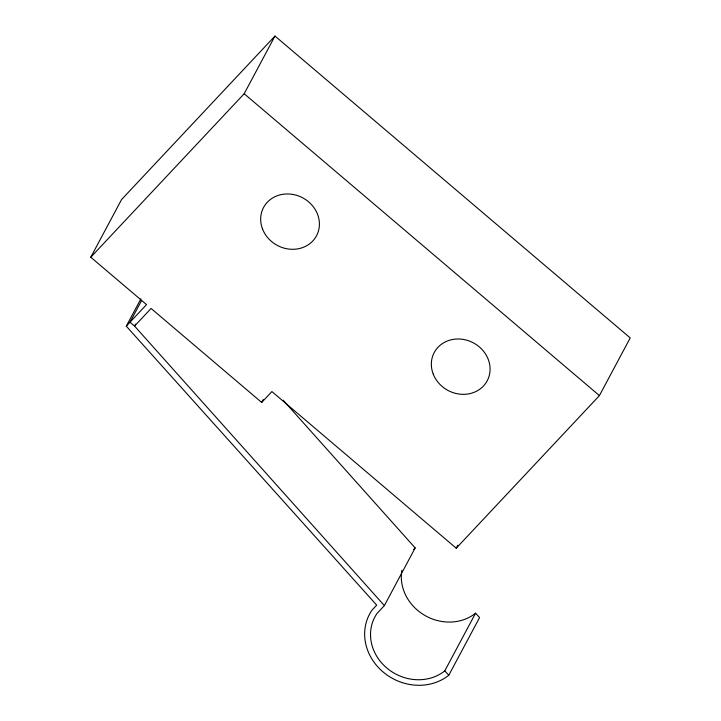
<?xml version="1.0" encoding="UTF-8"?>
<svg xmlns="http://www.w3.org/2000/svg" width="721" height="721" viewBox="0 0 721 721"><rect width="100%" height="100%" fill="white"/><g stroke="black" fill="none" stroke-linecap="round" stroke-linejoin="round"><path stroke-width="1.08" d="M448.795 675.244A51.038 45.838 28.1 0 1 382.95 671.855A51.038 45.838 28.1 0 1 372.153 609.957L376.695 605.144L126.292 326.171L146.534 304.595L90.783 257.217L121.579 199.537L274.98 36.05L630.217 337.924L599.421 395.604L456.231 548.203L271.898 391.566L261.687 402.444L151.086 308.462L134.557 326.081L384.374 605.604L377.101 613.355A45.035 40.448 28.1 0 0 386.708 667.925A45.035 40.448 28.1 0 0 444.767 670.89L448.795 675.244L479.591 617.564L475.572 613.211A45.035 40.448 28.1 0 1 424.696 615.337A45.035 40.448 28.1 0 1 401.876 570.284M90.783 257.217L244.185 93.73L274.98 36.05M126.292 326.171L140.91 298.8M141.487 300.702L130.005 322.215L134.557 326.081L135.602 324.126M261.687 402.444L263.255 399.515M384.374 605.604L415.17 547.924L283.137 400.191M456.231 548.203L457.799 545.274M444.767 670.89L475.572 613.211M413.683 549.51L415.17 547.924M244.185 93.73L599.421 395.604M262.57 229.098A30.021 26.965 28.1 0 0 312.788 240.967A30.021 26.965 28.1 0 0 294.736 194.814A30.021 26.965 28.1 0 0 262.57 229.098M433.249 374.136A30.021 26.965 28.1 0 0 483.467 386.005A30.021 26.965 28.1 0 0 465.415 339.852A30.021 26.965 28.1 0 0 433.249 374.136"/></g></svg>
